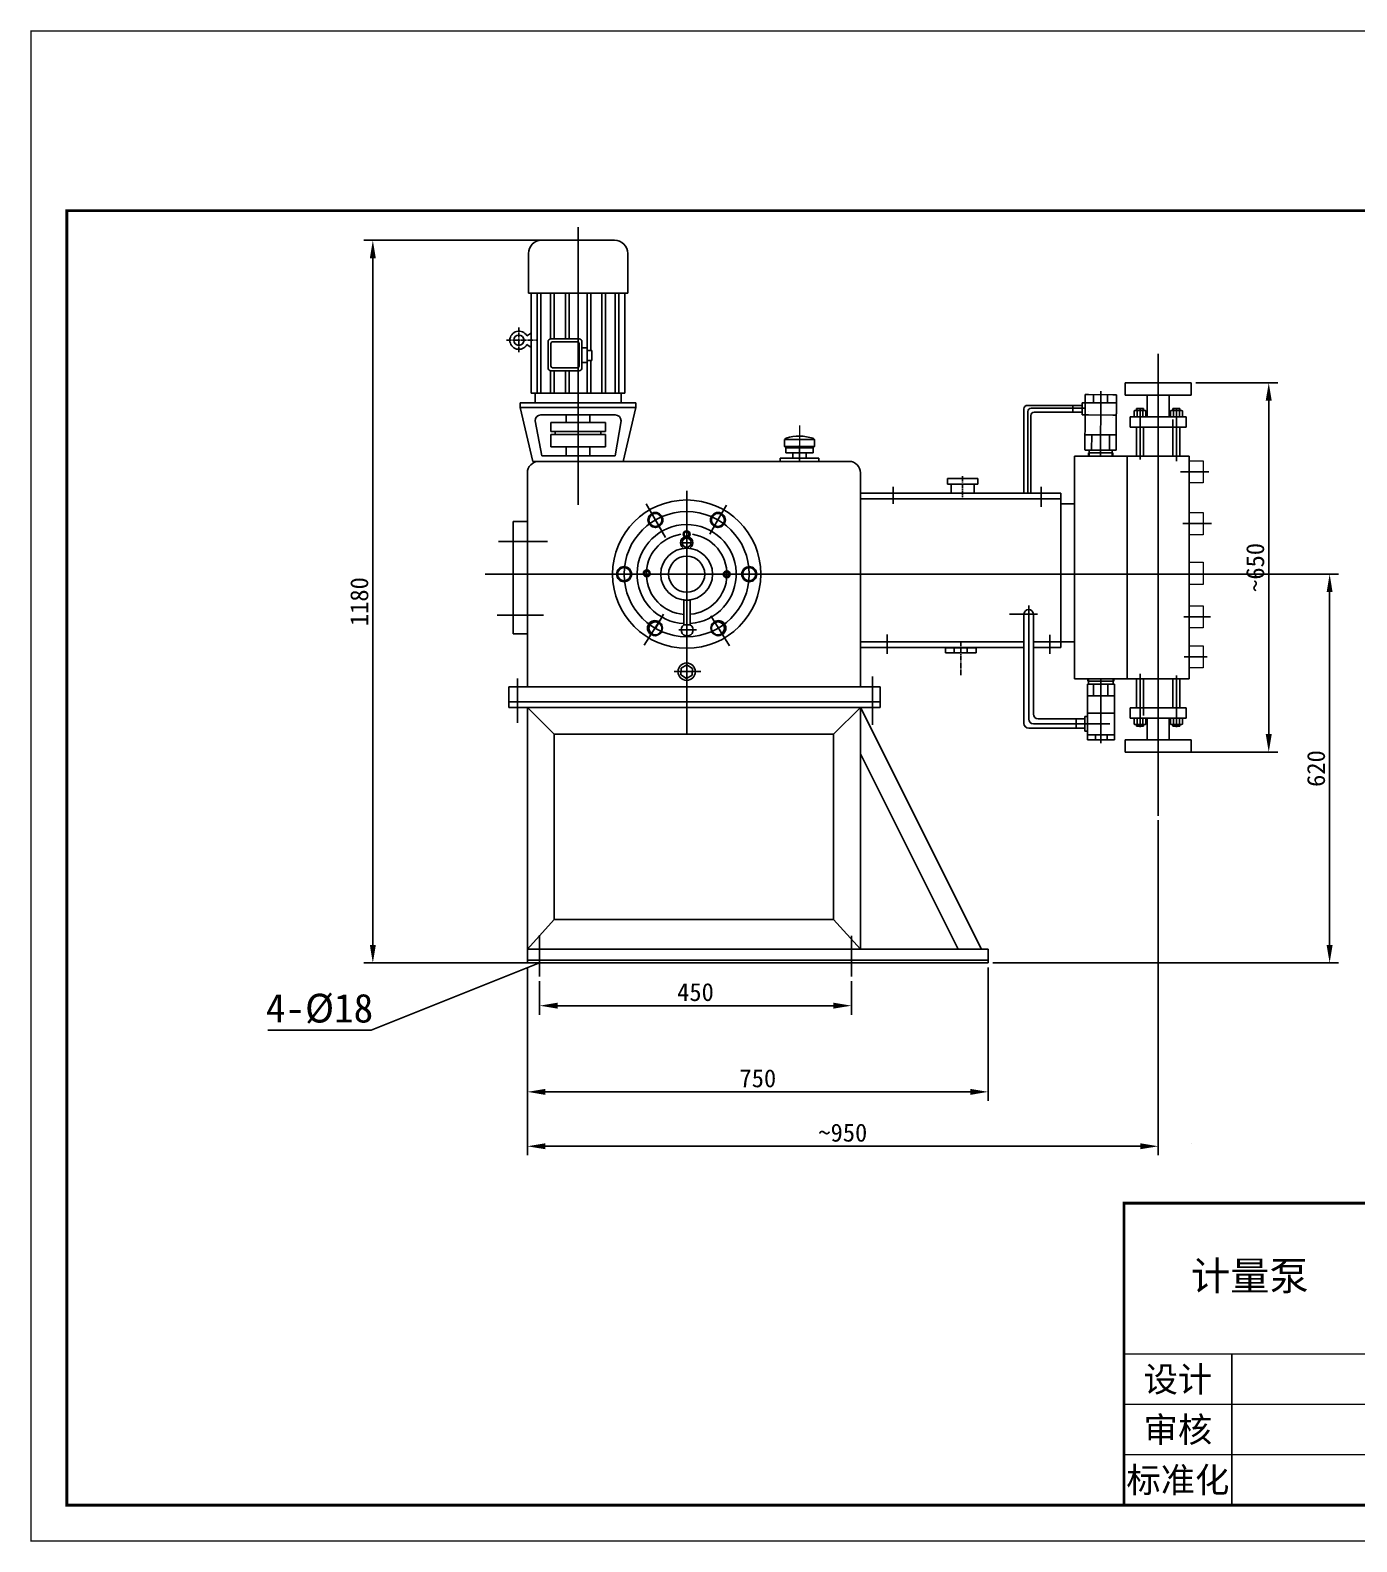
# Model space of a CAD drawing. Header units: millimetres. Extents: x 31 to 328, y 15 to 225.
# Drawn here: x 30.8 to 215.3, y 15.2 to 225.4 of the extents above; entities that cross this region are included whole.
import ezdxf
from ezdxf.enums import TextEntityAlignment as Align

# ---------------------------------------------------------------- set-up
doc = ezdxf.new("R2010")
doc.units = ezdxf.units.MM
doc.header["$PDMODE"] = 35
for name, pattern in [('CENTER', [0.82, 0.7, -0.04, 0.04, -0.04]), ('CENTER2', [28.575, 19.05, -3.175, 3.175, -3.175]), ('PHANTOM2', [31.75, 15.875, -3.175, 3.175, -3.175, 3.175, -3.175])]:
    doc.linetypes.add(name, pattern=pattern)
for name, color, linetype, lineweight in [('02-中心线', 1, 'CENTER2', 15), ('04-标注', 3, 'Continuous', 20), ('07-双点划线', 6, 'PHANTOM2', 15)]:
    doc.layers.add(name, color=color, linetype=linetype, lineweight=lineweight)
doc.layers.add('2', color=4, linetype='Continuous')
doc.layers.add('5', color=1, linetype='CENTER')
doc.styles.add('S', font='SimSun.ttf')
doc.dimstyles.new('ISO-25', dxfattribs={"dimtxt": 2.5, "dimasz": 2.5, "dimexe": 1.25, "dimexo": 0.625, "dimtad": 1, "dimtxsty": 'Standard', "dimcen": 2.5, "dimadec": 0, "dimazin": 0, "dimtfac": 1, "dimtmove": 0, "dimatfit": 3, "dimfxl": 0, "dimarcsym": 0})

# ---------------------------------------------------------------- blocks, each defined once
blk = doc.blocks.new('*D19')
at = {"color": 0, "lineweight": -2}
for p, q in [((101.68, 93.12), (101.68, 88.45)), ((145.03, 93.12), (145.03, 88.45)), ((104.18, 89.7), (142.53, 89.7))]:
    blk.add_line(p, q, dxfattribs=at)
at = {"color": 0}
for points in [[(104.18, 90.12), (104.18, 89.29), (101.68, 89.7)], [(142.53, 90.12), (142.53, 89.29), (145.03, 89.7)]]:
    blk.add_solid(points, dxfattribs=at)
at = {"layer": '04-标注', "color": 0, "lineweight": -2}
for p, q in [((226.3, 95.4), (226.3, 81.99)), ((261, 95), (261, 81.99)), ((258.5, 83.24), (228.8, 83.24))]:
    blk.add_line(p, q, dxfattribs=at)
at = {"layer": '04-标注', "color": 0}
for points in [[(228.8, 83.66), (228.8, 82.82), (226.3, 83.24)], [(258.5, 83.66), (258.5, 82.82), (261, 83.24)]]:
    blk.add_solid(points, dxfattribs=at)
at = {"layer": 'Defpoints', "color": 0}
for p in [(226.3, 96.03), (261, 95.63), (101.68, 93.75), (145.03, 93.75), (145.03, 89.7), (226.3, 83.24)]:
    blk.add_point(p, dxfattribs=at)
at = {"color": 0, "insert": (123.35, 91.58), "char_height": 2.5, "attachment_point": 5}
blk.add_mtext('\\A1;450', dxfattribs=at)
at = {"layer": '04-标注', "color": 0, "insert": (243.65, 85.12), "char_height": 2.5, "attachment_point": 5}
blk.add_mtext('\\A1;380', dxfattribs=at)
blk = doc.blocks.new('*D20')
at = {"color": 0, "lineweight": -2}
for p, q in [((199.35, 149.71), (212.79, 149.71)), ((211.54, 147.21), (211.54, 98.14)), ((164.7, 95.64), (212.79, 95.64))]:
    blk.add_line(p, q, dxfattribs=at)
at = {"color": 0}
for points in [[(211.12, 147.21), (211.95, 147.21), (211.54, 149.71)], [(211.12, 98.14), (211.95, 98.14), (211.54, 95.64)]]:
    blk.add_solid(points, dxfattribs=at)
at = {"layer": 'Defpoints', "color": 0}
for p in [(198.72, 149.71), (164.07, 95.64), (211.54, 95.64)]:
    blk.add_point(p, dxfattribs=at)
at = {"color": 0, "insert": (209.66, 122.68), "char_height": 2.5, "attachment_point": 5, "rotation": 90}
blk.add_mtext('\\A1;620', dxfattribs=at)
blk = doc.blocks.new('*D21')
at = {"color": 0, "lineweight": -2}
for p, q in [((192.93, 176.32), (204.32, 176.32)), ((203.07, 173.82), (203.07, 127.47)), ((192.29, 124.97), (204.32, 124.97))]:
    blk.add_line(p, q, dxfattribs=at)
at = {"color": 0}
for points in [[(202.65, 173.82), (203.49, 173.82), (203.07, 176.32)], [(202.65, 127.47), (203.49, 127.47), (203.07, 124.97)]]:
    blk.add_solid(points, dxfattribs=at)
at = {"layer": 'Defpoints', "color": 0}
for p in [(192.3, 176.32), (191.67, 124.97), (203.07, 124.97)]:
    blk.add_point(p, dxfattribs=at)
at = {"color": 0, "insert": (201.2, 150.65), "char_height": 2.5, "attachment_point": 5, "rotation": 90}
blk.add_mtext('\\A1;~650', dxfattribs=at)
blk = doc.blocks.new('*D26')
at = {"color": 0, "lineweight": -2}
for p, q in [((106.4, 196.14), (77.23, 196.14)), ((78.48, 193.64), (78.48, 98.14)), ((106.4, 95.64), (77.23, 95.64))]:
    blk.add_line(p, q, dxfattribs=at)
at = {"color": 0}
for points in [[(78.07, 193.64), (78.9, 193.64), (78.48, 196.14)], [(78.07, 98.14), (78.9, 98.14), (78.48, 95.64)]]:
    blk.add_solid(points, dxfattribs=at)
at = {"layer": 'Defpoints', "color": 0}
for p in [(107.02, 196.14), (78.48, 95.64), (107.02, 95.64)]:
    blk.add_point(p, dxfattribs=at)
at = {"color": 0, "insert": (76.61, 145.89), "char_height": 2.5, "attachment_point": 5, "rotation": 90}
blk.add_mtext('\\A1;1180', dxfattribs=at)
blk = doc.blocks.new('*D27')
at = {"color": 0, "lineweight": -2}
for p, q in [((99.97, 95.01), (99.97, 76.47)), ((164.07, 95.01), (164.07, 76.47)), ((102.47, 77.72), (161.57, 77.72))]:
    blk.add_line(p, q, dxfattribs=at)
at = {"color": 0}
for points in [[(102.47, 78.13), (102.47, 77.3), (99.97, 77.72)], [(161.57, 78.13), (161.57, 77.3), (164.07, 77.72)]]:
    blk.add_solid(points, dxfattribs=at)
at = {"layer": 'Defpoints', "color": 0}
for p in [(99.97, 95.64), (164.07, 95.64), (164.07, 77.72)]:
    blk.add_point(p, dxfattribs=at)
at = {"color": 0, "insert": (132.02, 79.59), "char_height": 2.5, "attachment_point": 5}
blk.add_mtext('\\A1;750', dxfattribs=at)
blk = doc.blocks.new('*D28')
at = {"color": 0, "lineweight": -2}
for p, q in [((187.7, 115.48), (187.7, 68.9)), ((99.97, 85.12), (99.97, 68.9)), ((102.47, 70.15), (185.2, 70.15))]:
    blk.add_line(p, q, dxfattribs=at)
at = {"color": 0}
for points in [[(102.47, 70.57), (102.47, 69.74), (99.97, 70.15)], [(185.2, 70.57), (185.2, 69.74), (187.7, 70.15)]]:
    blk.add_solid(points, dxfattribs=at)
at = {"layer": 'Defpoints', "color": 0}
for p in [(187.7, 116.11), (99.97, 85.74), (187.7, 70.15)]:
    blk.add_point(p, dxfattribs=at)
at = {"color": 0, "insert": (143.84, 72.03), "char_height": 2.5, "attachment_point": 5}
blk.add_mtext('\\A1;~950', dxfattribs=at)

msp = doc.modelspace()

# ---------------------------------------------------------------- linework, layer by layer
at = {"color": 0}
for p, q in [((107.022, 197.979), (107.022, 159.337)), ((187.7, 180.329), (187.7, 116.109)), ((178.719, 174.671), (178.719, 173.542)), ((180.627, 174.666), (180.627, 173.537)), ((183.733, 176.317), (183.098, 176.317)), ((183.098, 176.317), (183.098, 174.611)), ((183.098, 174.611), (192.302, 174.611)), ((183.733, 176.317), (187.7, 176.317)), ((185.087, 176.317), (185.754, 176.317)), ((186.21, 176.317), (185.754, 176.317)), ((186.168, 173.932), (186.168, 174.611)), ((192.302, 176.317), (187.7, 176.317)), ((189.191, 176.317), (189.646, 176.317)), ((189.232, 173.932), (189.232, 174.611)), ((192.302, 174.611), (192.302, 176.317)), ((98.992, 173.542), (98.992, 172.9)), ((100.73, 165.394), (98.992, 172.9)), ((115.052, 172.9), (113.312, 165.394)), ((115.052, 172.9), (115.052, 173.542)), ((169.03, 172.714), (169.03, 160.967)), ((175.813, 173.186), (169.502, 173.186)), ((177.53, 172.806), (170.051, 172.806)), ((177.127, 171.858), (177.131, 173.546)), ((177.529, 172.24), (177.532, 173.372)), ((177.532, 173.545), (181.878, 173.534)), ((181.878, 173.534), (181.878, 172.014)), ((184.345, 171.654), (184.345, 172.432)), ((184.551, 172.487), (185.786, 172.487)), ((184.675, 172.487), (184.675, 172.734)), ((184.675, 172.734), (185.662, 172.734)), ((184.747, 172.487), (184.747, 172.734)), ((184.757, 171.654), (184.757, 172.432)), ((185.169, 171.237), (185.169, 172.849)), ((185.58, 171.654), (185.58, 172.432)), ((185.59, 172.487), (185.59, 172.734)), ((185.662, 172.487), (185.662, 172.734)), ((185.992, 172.432), (185.992, 171.654)), ((186.168, 171.599), (186.168, 173.932)), ((189.232, 171.599), (189.232, 173.932)), ((189.409, 172.432), (189.409, 171.654)), ((190.85, 172.487), (189.614, 172.487)), ((189.739, 172.487), (189.739, 172.734)), ((190.725, 172.734), (189.739, 172.734)), ((189.811, 172.487), (189.811, 172.734)), ((189.82, 171.654), (189.82, 172.432)), ((190.232, 171.237), (190.232, 172.849)), ((190.644, 171.654), (190.644, 172.432)), ((190.653, 172.487), (190.653, 172.734)), ((190.725, 172.487), (190.725, 172.734)), ((191.056, 171.654), (191.056, 172.432)), ((101.042, 171.053), (101.97, 166.155)), ((113.002, 171.053), (112.198, 166.155)), ((169.579, 160.967), (169.579, 172.334)), ((169.974, 171.77), (169.974, 160.967)), ((175.813, 172.242), (170.446, 172.242)), ((177.528, 171.852), (181.874, 171.84)), ((183.797, 170.155), (183.797, 171.599)), ((183.797, 171.599), (187.7, 171.599)), ((185.169, 170.155), (185.169, 171.599)), ((191.603, 171.599), (187.7, 171.599)), ((189.736, 171.237), (189.736, 166.14)), ((190.232, 171.237), (190.232, 165.437)), ((191.603, 170.155), (191.603, 171.599)), ((135.744, 168.441), (135.973, 168.629)), ((135.744, 168.441), (135.744, 167.443)), ((135.744, 168.441), (139.892, 168.441)), ((139.892, 168.441), (139.708, 168.615)), ((139.892, 168.441), (139.892, 167.443)), ((177.52, 169.103), (181.867, 169.092)), ((178.444, 166.958), (178.449, 169.1)), ((180.911, 166.952), (180.911, 169.094)), ((185.709, 170.155), (183.797, 170.155)), ((184.673, 170.155), (184.673, 166.14)), ((185.169, 170.155), (185.169, 165.662)), ((185.665, 170.155), (185.665, 166.14)), ((185.709, 170.155), (187.7, 170.155)), ((189.692, 170.155), (187.7, 170.155)), ((189.692, 170.155), (191.603, 170.155)), ((190.229, 170.155), (190.229, 166.14)), ((190.725, 170.155), (190.725, 166.14)), ((105.388, 166.155), (101.97, 166.155)), ((135.898, 167.289), (135.744, 167.443)), ((135.744, 167.443), (139.892, 167.443)), ((135.898, 167.289), (135.898, 166.598)), ((135.898, 167.289), (139.738, 167.289)), ((135.898, 166.598), (139.738, 166.598)), ((136.896, 165.855), (136.896, 166.598)), ((136.896, 165.855), (136.896, 166.598)), ((137.818, 167.596), (137.818, 165.394)), ((137.818, 166.928), (137.818, 166.062)), ((138.74, 165.855), (138.74, 166.598)), ((139.738, 167.289), (139.892, 167.443)), ((139.738, 167.289), (139.738, 166.598)), ((176.063, 166.14), (176.063, 135.151)), ((183.403, 166.14), (176.063, 166.14)), ((181.379, 166.136), (177.993, 166.145)), ((177.994, 166.582), (181.381, 166.573)), ((178.087, 166.145), (181.379, 166.136)), ((178.088, 166.959), (181.287, 166.951)), ((183.403, 135.151), (183.403, 166.14)), ((183.403, 166.14), (191.997, 166.14)), ((191.997, 166.14), (183.403, 166.14)), ((191.997, 166.14), (191.997, 162.407)), ((191.997, 162.407), (191.997, 166.14)), ((107.022, 165.394), (100.73, 165.394)), ((109.805, 165.394), (101.57, 165.394)), ((110.168, 165.394), (143.423, 165.394)), ((135.128, 165.394), (135.128, 165.855)), ((135.128, 165.855), (140.508, 165.855)), ((135.128, 165.394), (135.128, 165.394)), ((135.128, 165.394), (135.128, 165.394)), ((140.508, 165.394), (140.508, 165.855)), ((143.423, 165.394), (144.703, 165.394)), ((191.997, 135.151), (191.997, 165.767)), ((99.97, 163.794), (99.97, 134.031)), ((146.303, 163.794), (146.303, 134.031)), ((146.303, 163.794), (146.303, 134.031)), ((193.935, 163.947), (190.802, 163.947)), ((193.935, 163.947), (194.73, 163.947)), ((122.125, 159.42), (122.125, 161.311)), ((146.303, 160.967), (174.143, 160.967)), ((146.303, 160.167), (174.143, 160.167)), ((150.842, 161.842), (150.842, 159.492)), ((171.411, 161.842), (171.411, 159.092)), ((174.143, 160.167), (174.143, 160.967)), ((174.143, 160.167), (174.143, 140.378)), ((176.063, 160.167), (176.063, 140.378)), ((119.187, 154.801), (116.484, 159.482)), ((122.125, 159.42), (122.125, 127.443)), ((126.476, 157.249), (127.674, 159.324)), ((174.143, 159.499), (176.063, 159.499)), ((99.97, 157.015), (97.981, 157.015)), ((97.981, 157.015), (97.981, 141.433)), ((117.773, 157.249), (118.909, 155.282)), ((126.476, 157.249), (125.341, 155.282)), ((191.997, 156.734), (191.137, 156.734)), ((191.997, 156.734), (195.113, 156.734)), ((95.963, 154.265), (102.751, 154.265)), ((122.125, 154.089), (121.271, 154.089)), ((121.271, 154.089), (122.978, 154.089)), ((122.125, 149.712), (94.119, 149.712)), ((122.125, 149.712), (211.119, 149.712)), ((129.923, 149.712), (132.067, 149.712)), ((169.686, 144.12), (169.686, 145.352)), ((169.686, 145.352), (169.686, 129.561)), ((97.981, 143.999), (95.779, 143.999)), ((97.981, 143.999), (102.2, 143.999)), ((118.698, 143.777), (116.199, 139.822)), ((118.909, 144.142), (117.773, 142.175)), ((125.479, 143.903), (128.063, 139.764)), ((170.908, 144.163), (167.037, 144.163)), ((169.03, 144.163), (170.908, 144.163)), ((169.03, 144.12), (169.03, 142.33)), ((170.342, 144.163), (170.342, 142.33)), ((174.143, 143.928), (174.143, 139.499)), ((191.997, 143.77), (191.281, 143.77)), ((191.997, 143.77), (194.97, 143.77)), ((97.981, 141.433), (99.97, 141.433)), ((123.479, 141.953), (121.02, 141.953)), ((121.745, 142.657), (122.626, 142.657)), ((122.185, 141.953), (123.479, 141.953)), ((150.014, 138.626), (150.014, 141.329)), ((169.03, 128.948), (169.03, 142.33)), ((170.342, 130.26), (170.342, 142.33)), ((172.629, 138.626), (172.629, 141.263)), ((146.303, 140.299), (169.03, 140.299)), ((146.303, 139.499), (169.03, 139.499)), ((158.122, 139.461), (162.377, 139.461)), ((170.342, 140.299), (176.063, 140.299)), ((170.342, 139.499), (174.143, 139.499)), ((191.997, 138.213), (191.329, 138.213)), ((191.997, 138.213), (194.491, 138.213)), ((98.599, 135.221), (98.599, 129.036)), ((122.125, 136.153), (120.375, 136.153)), ((120.375, 136.153), (124.104, 136.153)), ((147.953, 135.487), (147.953, 128.772)), ((176.063, 135.151), (183.403, 135.151)), ((177.919, 135.151), (181.547, 135.151)), ((178.019, 134.839), (181.547, 134.839)), ((183.403, 135.151), (191.997, 135.151)), ((184.675, 131.136), (184.675, 135.151)), ((185.169, 130.054), (185.169, 135.854)), ((185.171, 131.136), (185.171, 135.151)), ((185.665, 130.054), (185.665, 135.151)), ((189.736, 131.136), (189.736, 135.151)), ((190.232, 131.136), (190.232, 135.63)), ((190.728, 131.136), (190.728, 135.151)), ((98.585, 134.031), (97.388, 134.031)), ((97.388, 134.031), (97.388, 131.977)), ((98.585, 129.923), (98.585, 134.031)), ((98.585, 134.031), (102.85, 134.031)), ((98.585, 134.031), (149.028, 134.031)), ((143.423, 134.031), (149.028, 134.031)), ((149.028, 134.031), (149.028, 131.977)), ((177.868, 134.436), (181.598, 134.436)), ((177.868, 132.808), (181.598, 132.808)), ((178.702, 134.436), (178.702, 132.808)), ((180.704, 134.436), (180.704, 132.808)), ((97.388, 131.977), (97.388, 131.177)), ((97.388, 131.977), (98.585, 131.977)), ((98.599, 131.977), (97.388, 131.977)), ((97.388, 131.177), (98.585, 131.177)), ((102.85, 131.977), (98.585, 131.977)), ((98.585, 131.977), (149.028, 131.977)), ((102.85, 131.177), (98.585, 131.177)), ((99.97, 131.177), (99.97, 105.414)), ((103.706, 127.443), (99.97, 131.177)), ((100.717, 131.977), (149.028, 131.977)), ((100.717, 131.177), (149.028, 131.177)), ((142.567, 127.443), (146.303, 131.177)), ((149.028, 131.177), (143.423, 131.177)), ((146.303, 131.177), (146.303, 105.414)), ((146.303, 131.177), (163.113, 97.56)), ((149.028, 131.977), (149.028, 131.177)), ((177.868, 130.404), (181.598, 130.404)), ((181.598, 130.404), (181.598, 127.38)), ((183.797, 131.136), (183.797, 129.692)), ((185.709, 131.136), (183.797, 131.136)), ((185.709, 131.136), (187.7, 131.136)), ((189.692, 131.136), (187.7, 131.136)), ((189.692, 131.136), (191.603, 131.136)), ((190.232, 131.136), (190.232, 129.692)), ((191.603, 131.136), (191.603, 129.692)), ((176.278, 128.292), (169.686, 128.292)), ((175.567, 128.905), (170.342, 128.905)), ((176.278, 129.604), (170.998, 129.604)), ((180.961, 128.905), (175.567, 128.905)), ((177.487, 128.292), (177.487, 129.602)), ((177.868, 129.916), (177.868, 127.894)), ((183.797, 129.692), (187.7, 129.692)), ((184.345, 129.637), (184.345, 128.859)), ((184.551, 128.804), (185.786, 128.804)), ((184.675, 128.804), (184.675, 128.557)), ((184.675, 128.557), (185.662, 128.557)), ((184.747, 128.804), (184.747, 128.557)), ((184.757, 129.637), (184.757, 128.859)), ((185.169, 130.054), (185.169, 128.442)), ((185.58, 129.637), (185.58, 128.859)), ((185.59, 128.804), (185.59, 128.557)), ((185.662, 128.804), (185.662, 128.557)), ((185.992, 128.859), (185.992, 129.637)), ((186.168, 129.692), (186.168, 127.359)), ((191.603, 129.692), (187.7, 129.692)), ((189.232, 129.692), (189.232, 127.359)), ((189.409, 128.859), (189.409, 129.637)), ((190.85, 128.804), (189.614, 128.804)), ((189.739, 128.804), (189.739, 128.557)), ((190.725, 128.557), (189.739, 128.557)), ((189.811, 128.804), (189.811, 128.557)), ((189.82, 129.637), (189.82, 128.859)), ((190.232, 130.054), (190.232, 128.442)), ((190.644, 129.637), (190.644, 128.859)), ((190.653, 128.804), (190.653, 128.557)), ((190.725, 128.804), (190.725, 128.557)), ((191.056, 129.637), (191.056, 128.859)), ((103.706, 127.443), (103.706, 105.414)), ((106.805, 127.443), (103.706, 127.443)), ((103.706, 127.443), (142.567, 127.443)), ((106.805, 127.443), (139.686, 127.443)), ((142.567, 127.443), (142.567, 105.414)), ((192.302, 126.68), (183.098, 126.68)), ((183.098, 126.68), (183.098, 124.974)), ((186.168, 127.359), (186.168, 126.68)), ((189.232, 127.359), (189.232, 126.68)), ((192.302, 126.68), (192.302, 124.974)), ((146.303, 124.738), (159.893, 97.56)), ((183.098, 124.974), (187.7, 124.974)), ((186.21, 124.974), (185.754, 124.974)), ((191.668, 124.974), (187.7, 124.974)), ((189.191, 124.974), (189.646, 124.974)), ((190.314, 124.974), (189.646, 124.974)), ((191.668, 124.974), (192.302, 124.974)), ((99.97, 107.907), (99.97, 97.56)), ((103.706, 107.907), (103.706, 101.667)), ((142.567, 105.414), (142.567, 101.667)), ((146.303, 105.414), (146.303, 97.56)), ((103.706, 101.667), (99.97, 97.56)), ((106.805, 101.667), (103.706, 101.667)), ((103.706, 101.667), (142.567, 101.667)), ((139.686, 101.667), (106.805, 101.667)), ((142.567, 101.667), (146.303, 97.56)), ((99.97, 100.069), (99.97, 96.04)), ((101.679, 99.512), (101.679, 93.748)), ((145.028, 99.432), (145.028, 93.748)), ((99.97, 97.56), (102.85, 97.56)), ((99.97, 97.56), (99.97, 95.64)), ((102.85, 97.56), (148.654, 97.56)), ((143.423, 97.56), (148.654, 97.56)), ((148.654, 97.56), (164.073, 97.56)), ((164.073, 95.64), (164.073, 97.56)), ((101.679, 95.64), (78.269, 86.279)), ((148.654, 96.04), (99.97, 96.04)), ((148.654, 95.64), (99.97, 95.64)), ((148.654, 96.04), (164.073, 96.04)), ((148.654, 95.64), (164.073, 95.64)), ((78.269, 86.279), (63.871, 86.279))]:
    msp.add_line(p, q, dxfattribs=at)
for p, q in [((177.528, 171.852), (177.535, 174.674)), ((177.535, 174.674), (181.881, 174.663)), ((178.015, 174.673), (177.535, 174.674)), ((179.686, 166.141), (179.708, 174.668)), ((179.708, 174.668), (179.709, 175.181)), ((181.402, 174.664), (181.881, 174.663)), ((181.878, 173.534), (181.881, 174.663)), ((175.813, 173.186), (175.811, 172.246)), ((177.036, 173.183), (175.813, 173.186)), ((177.13, 173.183), (177.036, 173.183)), ((177.131, 173.546), (177.13, 173.183)), ((177.532, 173.545), (177.131, 173.546)), ((178.012, 173.544), (177.532, 173.545)), ((177.034, 172.243), (175.811, 172.246)), ((177.034, 172.243), (175.811, 172.246)), ((177.128, 172.242), (177.034, 172.243)), ((177.128, 172.242), (177.127, 171.858)), ((177.127, 171.858), (177.528, 171.852)), ((177.515, 166.959), (177.528, 171.852)), ((177.528, 171.852), (177.529, 172.24)), ((178.007, 171.85), (177.528, 171.852)), ((178.009, 172.304), (178.009, 172.304)), ((181.393, 171.476), (181.393, 171.476)), ((181.394, 171.842), (181.874, 171.84)), ((181.861, 166.948), (181.875, 172.014)), ((177.52, 166.959), (178.088, 166.959)), ((177.993, 166.145), (177.994, 166.582)), ((178.088, 166.582), (177.994, 166.582)), ((178.088, 166.582), (178.087, 166.145)), ((178.088, 166.959), (178.088, 166.582)), ((181.287, 166.573), (181.285, 166.136)), ((181.287, 166.95), (181.382, 166.949)), ((181.287, 166.573), (181.287, 166.95)), ((181.287, 166.573), (181.381, 166.573)), ((181.379, 166.136), (181.381, 166.573)), ((181.382, 166.949), (181.861, 166.948)), ((177.919, 135.151), (177.919, 134.839)), ((178.019, 134.839), (177.919, 134.839)), ((178.019, 135.151), (178.019, 134.637)), ((178.019, 134.839), (178.019, 134.436)), ((179.733, 135.151), (179.733, 126.231)), ((181.447, 135.151), (181.447, 134.738)), ((181.447, 134.637), (181.447, 134.839)), ((181.447, 134.839), (181.447, 134.436)), ((181.547, 134.839), (181.447, 134.839)), ((181.547, 135.151), (181.547, 134.839)), ((178.019, 134.436), (177.868, 134.436)), ((177.868, 134.436), (177.868, 126.674)), ((181.598, 134.436), (181.447, 134.436)), ((181.598, 134.436), (181.598, 129.468)), ((178.372, 130.404), (177.868, 130.404)), ((181.598, 130.404), (181.094, 130.404)), ((176.278, 128.292), (176.278, 129.602)), ((177.487, 129.602), (176.278, 129.602)), ((177.487, 128.292), (176.278, 128.292)), ((177.487, 129.602), (177.487, 129.916)), ((177.487, 129.916), (177.868, 129.916)), ((177.487, 127.894), (177.487, 128.292)), ((181.598, 128.259), (181.598, 126.674)), ((177.868, 127.894), (177.487, 127.894)), ((181.598, 127.38), (177.868, 127.38)), ((181.598, 126.674), (177.868, 126.674)), ((178.98, 127.38), (178.98, 126.674)), ((180.624, 127.38), (180.624, 126.674))]:
    msp.add_line(p, q)
at = {"color": 7, "lineweight": 0}
for p, q in [((181.598, 130.404), (181.094, 130.404)), ((181.598, 129.569), (181.598, 130.404)), ((180.791, 127.38), (181.598, 127.38)), ((181.598, 127.38), (181.598, 128.158))]:
    msp.add_line(p, q, dxfattribs=at)
for points, const_width in [([(30.938, 15.253), (327.938, 15.253), (327.938, 225.253), (30.938, 225.253)], 0.2), ([(35.938, 20.253), (322.938, 20.253), (322.938, 200.253), (35.938, 200.253)], 0.4), ([(182.938, 20.253), (322.938, 20.253), (322.938, 62.253), (182.938, 62.253)], 0.4)]:
    msp.add_lwpolyline(points, close=True, dxfattribs=dict(const_width=const_width))
at = {"color": 0}
msp.add_lwpolyline([(121.745, 142.657), (121.745, 146.11), (122.626, 146.11), (122.626, 142.657)], dxfattribs=at)
at = {"const_width": 0.2}
for points in [[(322.938, 41.253), (182.938, 41.253)], [(197.938, 41.253), (197.938, 20.253)], [(252.938, 34.253), (182.938, 34.253)], [(252.938, 27.253), (182.938, 27.253)]]:
    msp.add_lwpolyline(points, dxfattribs=at)
at = {"color": 0}
for centre, radius in [((122.125, 149.712), 10.313), ((122.125, 149.712), 8.703), ((117.773, 157.249), 1.04), ((126.476, 157.249), 1.04), ((122.116, 155.266), 0.473), ((122.125, 154.089), 0.64), ((122.125, 149.712), 3.602), ((122.125, 149.712), 2.511), ((113.421, 149.712), 1.04), ((116.58, 149.82), 0.473), ((127.702, 149.696), 0.473), ((130.828, 149.71), 1.04), ((117.709, 142.212), 1.04), ((126.536, 142.21), 1.04), ((122.125, 136.153), 1.206)]:
    msp.add_circle(centre, radius, dxfattribs=at)
for centre, radius, start, end in [((169.502, 172.714), 0.472, 90, 180), ((170.051, 172.334), 0.472, 90, 180), ((184.551, 172.075), 0.412, 60, 120), ((185.169, 170.923), 1.564, 74.73852, 105.26148), ((185.786, 172.075), 0.412, 60, 120), ((189.614, 172.075), 0.412, 60, 120), ((190.232, 170.923), 1.564, 74.73852, 105.26148), ((190.85, 172.075), 0.412, 60, 120), ((170.446, 171.77), 0.472, 90, 180), ((184.551, 172.011), 0.412, 240, 300), ((185.169, 173.163), 1.564, 254.73852, 285.26148), ((185.786, 172.011), 0.412, 240, 300), ((189.614, 172.011), 0.412, 240, 300), ((190.232, 173.163), 1.564, 254.73852, 285.26148), ((190.85, 172.011), 0.412, 240, 300), ((137.818, 162.527), 6.374, 72.75256, 106.82772), ((101.57, 163.794), 1.6, 90, 180), ((144.703, 163.794), 1.6, 0, 90), ((122.125, 149.712), 6.893, 274.16678, 266.84684), ((122.125, 149.712), 5.6, 98.12101, 266.11769), ((122.125, 154.089), 0.853, 303.60588, 236.39412), ((122.125, 149.712), 5.6, 275.13134, 81.87899), ((169.686, 144.12), 0.656, 3.7834, 176.2166), ((122.185, 141.953), 0.83, 122.02417, 57.97583), ((169.686, 128.948), 0.656, 180, 270), ((170.342, 129.561), 0.656, 180, 270), ((170.998, 130.26), 0.656, 180, 270), ((184.551, 129.28), 0.412, 60, 120), ((184.551, 129.216), 0.412, 240, 300), ((185.169, 128.128), 1.564, 74.73852, 105.26148), ((185.169, 130.368), 1.564, 254.73852, 285.26148), ((185.786, 129.28), 0.412, 60, 120), ((185.786, 129.216), 0.412, 240, 300), ((189.614, 129.28), 0.412, 60, 120), ((189.614, 129.216), 0.412, 240, 300), ((190.232, 128.128), 1.564, 74.73852, 105.26148), ((190.232, 130.368), 1.564, 254.73852, 285.26148), ((190.85, 129.28), 0.412, 60, 120), ((190.85, 129.216), 0.412, 240, 300)]:
    msp.add_arc(centre, radius, start, end, dxfattribs=at)
at = {"layer": '02-中心线', "color": 0}
msp.add_line((137.818, 170.396), (137.818, 166.598), dxfattribs=at)
at = {"layer": '04-标注', "color": 0}
for p, q in [((192.326, 70.532), (192.326, 70.532)), ((182.938, 62.253), (182.938, 62.253)), ((182.938, 62.253), (182.938, 54.628))]:
    msp.add_line(p, q, dxfattribs=at)
at = {"layer": '07-双点划线', "color": 0}
for points in [[(191.997, 165.486), (193.935, 165.486), (193.935, 162.407), (191.997, 162.407)], [(191.997, 158.274), (193.935, 158.274), (193.935, 155.194), (191.997, 155.194)], [(191.997, 151.36), (193.935, 151.36), (193.935, 148.28), (191.997, 148.28)], [(191.997, 145.309), (193.935, 145.309), (193.935, 142.23), (191.997, 142.23)], [(191.997, 139.753), (193.935, 139.753), (193.935, 136.674), (191.997, 136.674)]]:
    msp.add_lwpolyline(points, close=True, dxfattribs=at)
at = {"layer": '2', "color": 0}
for p, q in [((101.954, 196.144), (107.022, 196.144)), ((112.089, 196.144), (107.022, 196.144)), ((100.117, 188.779), (100.117, 194.307)), ((113.926, 188.779), (113.926, 194.307)), ((100.117, 188.779), (107.022, 188.779)), ((100.519, 174.904), (100.519, 188.779)), ((101.341, 188.779), (101.341, 174.904)), ((101.849, 174.904), (101.849, 188.779)), ((103.196, 188.779), (103.196, 182.435)), ((103.704, 182.438), (103.704, 188.779)), ((105.258, 188.779), (105.258, 182.438)), ((105.766, 182.438), (105.766, 188.779)), ((113.926, 188.779), (107.022, 188.779)), ((108.278, 180.825), (108.278, 188.779)), ((108.786, 188.779), (108.786, 180.825)), ((110.34, 174.904), (110.34, 188.779)), ((110.848, 188.779), (110.848, 174.904)), ((112.194, 174.904), (112.194, 188.779)), ((112.702, 188.779), (112.702, 174.904)), ((113.525, 174.904), (113.525, 188.779)), ((99.902, 182.841), (100.519, 183.243)), ((99.902, 181.631), (100.519, 181.229)), ((102.843, 182.036), (102.843, 178.412)), ((107.162, 182.438), (103.245, 182.438)), ((103.245, 181.796), (103.245, 178.653)), ((106.921, 182.036), (103.486, 182.036)), ((107.162, 178.653), (107.162, 181.796)), ((107.563, 178.412), (107.563, 182.036)), ((107.563, 181.188), (108.266, 181.188)), ((108.266, 181.188), (108.266, 179.163)), ((108.266, 180.825), (108.917, 180.825)), ((108.917, 180.825), (108.917, 179.436)), ((108.266, 179.163), (107.563, 179.163)), ((108.917, 179.436), (108.266, 179.436)), ((108.278, 174.904), (108.278, 179.436)), ((108.786, 179.436), (108.786, 174.904)), ((103.196, 178.013), (103.196, 174.904)), ((103.245, 178.01), (107.162, 178.01)), ((103.486, 178.412), (106.921, 178.412)), ((103.704, 174.904), (103.704, 178.01)), ((105.258, 177.974), (105.258, 174.904)), ((105.766, 174.904), (105.766, 177.974)), ((100.519, 174.904), (113.525, 174.904)), ((101.045, 173.542), (101.045, 174.904)), ((112.999, 173.542), (112.999, 174.904)), ((98.992, 173.542), (115.052, 173.542)), ((98.992, 172.9), (115.052, 172.9)), ((101.846, 171.857), (112.198, 171.857)), ((103.22, 170.802), (110.824, 170.802)), ((103.22, 169.528), (103.22, 170.802)), ((105.388, 170.802), (105.388, 171.857)), ((108.656, 170.802), (108.656, 171.857)), ((110.824, 170.802), (110.824, 169.528)), ((110.824, 169.528), (103.22, 169.528)), ((110.824, 169.119), (103.22, 169.119)), ((103.22, 169.119), (103.22, 167.437)), ((103.851, 169.119), (103.851, 169.528)), ((110.192, 169.119), (110.192, 169.528)), ((110.824, 167.437), (110.824, 169.119)), ((103.22, 167.437), (110.824, 167.437)), ((105.025, 166.155), (112.198, 166.155)), ((105.388, 166.155), (105.388, 167.437)), ((108.656, 166.155), (108.656, 167.437)), ((113.312, 165.394), (106.623, 165.394)), ((162.617, 162.997), (158.387, 162.996)), ((158.387, 162.996), (158.387, 162.222)), ((162.617, 162.223), (158.387, 162.222)), ((158.921, 162.222), (158.921, 160.924)), ((162.083, 162.222), (162.083, 160.924)), ((162.617, 162.997), (162.617, 162.223)), ((116.868, 157.772), (117.773, 158.294)), ((116.868, 157.772), (116.868, 156.727)), ((116.868, 156.727), (116.868, 157.772)), ((118.678, 157.772), (117.773, 158.294)), ((118.678, 157.772), (118.678, 156.727)), ((118.678, 156.727), (118.678, 157.772)), ((125.572, 157.772), (125.571, 156.727)), ((125.571, 156.727), (125.572, 157.772)), ((125.572, 157.772), (126.476, 158.294)), ((127.381, 157.772), (126.476, 158.294)), ((127.381, 157.772), (127.381, 156.727)), ((127.381, 156.727), (127.381, 157.772)), ((116.868, 156.727), (117.773, 156.205)), ((116.868, 156.727), (117.773, 156.205)), ((118.678, 156.727), (117.773, 156.205)), ((118.678, 156.727), (117.773, 156.205)), ((121.8, 155.449), (122.116, 155.632)), ((122.433, 155.449), (122.116, 155.632)), ((125.571, 156.727), (126.476, 156.205)), ((125.571, 156.727), (126.476, 156.205)), ((127.381, 156.727), (126.476, 156.205)), ((127.381, 156.727), (126.476, 156.205)), ((121.8, 155.449), (121.8, 155.084)), ((121.8, 155.084), (121.8, 155.449)), ((121.8, 155.084), (122.116, 154.901)), ((121.8, 155.084), (122.116, 154.901)), ((122.433, 155.083), (122.116, 154.901)), ((122.433, 155.083), (122.116, 154.901)), ((122.433, 155.449), (122.433, 155.083)), ((122.433, 155.083), (122.433, 155.449)), ((112.517, 150.235), (113.422, 150.757)), ((112.517, 150.235), (112.517, 149.19)), ((112.517, 149.19), (112.517, 150.235)), ((114.326, 150.234), (113.422, 150.757)), ((114.326, 150.234), (114.326, 149.19)), ((114.326, 149.19), (114.326, 150.234)), ((116.263, 150.003), (116.58, 150.186)), ((116.263, 150.003), (116.263, 149.637)), ((116.263, 149.637), (116.263, 150.003)), ((116.263, 149.637), (116.58, 149.455)), ((116.263, 149.637), (116.58, 149.455)), ((116.896, 150.003), (116.58, 150.186)), ((116.896, 149.637), (116.58, 149.455)), ((116.896, 149.637), (116.58, 149.455)), ((116.896, 150.003), (116.896, 149.637)), ((116.896, 149.637), (116.896, 150.003)), ((127.385, 149.879), (127.702, 150.062)), ((127.385, 149.879), (127.385, 149.514)), ((127.385, 149.514), (127.385, 149.879)), ((127.385, 149.514), (127.702, 149.331)), ((127.385, 149.514), (127.702, 149.331)), ((128.018, 149.879), (127.702, 150.062)), ((128.018, 149.514), (127.702, 149.331)), ((128.018, 149.514), (127.702, 149.331)), ((128.018, 149.879), (128.018, 149.514)), ((128.018, 149.514), (128.018, 149.879)), ((129.923, 150.233), (130.828, 150.755)), ((129.923, 150.233), (129.923, 149.188)), ((129.923, 149.188), (129.923, 150.233)), ((131.733, 150.233), (130.828, 150.755)), ((131.733, 150.233), (131.733, 149.188)), ((131.733, 149.188), (131.733, 150.233)), ((112.517, 149.19), (113.421, 148.667)), ((112.517, 149.19), (113.421, 148.667)), ((114.326, 149.19), (113.421, 148.667)), ((114.326, 149.19), (113.421, 148.667)), ((129.923, 149.188), (130.828, 148.666)), ((129.923, 149.188), (130.828, 148.666)), ((131.733, 149.188), (130.828, 148.666)), ((131.733, 149.188), (130.828, 148.666)), ((116.868, 142.697), (117.773, 143.22)), ((118.678, 142.697), (117.773, 143.22)), ((125.572, 142.697), (126.476, 143.22)), ((127.381, 142.697), (126.476, 143.22)), ((116.868, 142.697), (116.868, 141.653)), ((116.868, 141.653), (116.868, 142.697)), ((116.868, 141.653), (117.773, 141.13)), ((116.868, 141.653), (117.773, 141.13)), ((118.678, 141.652), (117.773, 141.13)), ((118.678, 141.652), (117.773, 141.13)), ((118.678, 142.697), (118.678, 141.652)), ((118.678, 141.652), (118.678, 142.697)), ((125.572, 142.697), (125.571, 141.653)), ((125.571, 141.653), (125.572, 142.697)), ((125.571, 141.653), (126.476, 141.13)), ((125.571, 141.653), (126.476, 141.13)), ((127.381, 141.652), (126.476, 141.13)), ((127.381, 141.652), (126.476, 141.13)), ((127.381, 142.697), (127.381, 141.652)), ((127.381, 141.652), (127.381, 142.697)), ((158.122, 139.461), (158.122, 138.786)), ((158.122, 138.786), (162.377, 138.786)), ((159.34, 139.461), (159.34, 138.786)), ((161.15, 139.461), (161.15, 138.786)), ((162.377, 138.786), (162.377, 139.461)), ((121.338, 136.654), (121.298, 135.722)), ((121.298, 135.722), (121.338, 136.654)), ((121.338, 136.654), (122.165, 137.084)), ((122.952, 136.583), (122.165, 137.084)), ((121.298, 135.722), (122.084, 135.221)), ((121.298, 135.722), (122.084, 135.221)), ((122.911, 135.651), (122.084, 135.221)), ((122.911, 135.651), (122.084, 135.221)), ((122.952, 136.583), (122.911, 135.651)), ((122.911, 135.651), (122.952, 136.583))]:
    msp.add_line(p, q, dxfattribs=at)
for centre, radius in [((98.795, 182.236), 0.711), ((117.773, 157.249), 0.905), ((126.476, 157.249), 0.905), ((113.421, 149.712), 0.905), ((130.828, 149.71), 0.905), ((117.773, 142.175), 0.905), ((126.476, 142.175), 0.905)]:
    msp.add_circle(centre, radius, dxfattribs=at)
for centre, radius, start, end in [((101.954, 194.307), 1.837, 90, 180), ((112.089, 194.307), 1.837, 0, 90), ((98.795, 182.236), 1.261, 28.65939, 331.34061), ((103.245, 182.036), 0.402, 90, 180), ((103.486, 181.796), 0.241, 90, 180), ((106.921, 181.796), 0.241, 360, 90), ((107.162, 182.036), 0.402, 0, 90), ((103.245, 178.412), 0.402, 180, 270), ((103.486, 178.653), 0.241, 180, 270), ((106.921, 178.653), 0.241, 270, 360), ((107.162, 178.412), 0.402, 270, 0), ((101.846, 171.053), 0.804, 90, 180), ((112.198, 171.053), 0.804, 0, 90)]:
    msp.add_arc(centre, radius, start, end, dxfattribs=at)
at = {"layer": '5', "color": 0}
for p, q in [((98.795, 180.605), (98.795, 184.009)), ((97.083, 182.236), (101.433, 182.236)), ((160.502, 163.34), (160.502, 160.32)), ((160.272, 140.386), (160.272, 135.657))]:
    msp.add_line(p, q, dxfattribs=at)

# ---------------------------------------------------------------- texts
at = {"color": 0, "style": 'S'}
msp.add_text('4-%%C18', height=4, dxfattribs=at).set_placement((71.07, 89.366), align=Align.MIDDLE_CENTER)
at = {"style": 'S'}
for s, p in [('设计', (190.438, 37.753)), ('审核', (190.438, 30.753)), ('标准化', (190.438, 23.753))]:
    msp.add_text(s, height=3.5, dxfattribs=at).set_placement(p, align=Align.MIDDLE_CENTER)
at = {"layer": '04-标注', "color": 0, "style": 'S'}
msp.add_text('计量泵', height=4, dxfattribs=at).set_placement((200.438, 52.125), align=Align.MIDDLE_CENTER)

# ---------------------------------------------------------------- dimensions: what is measured, and where the dimension line sits
at = {"color": 0}
for base, p1, p2, text, picture, middle in [((78.484, 95.64), (107.022, 196.144), (107.022, 95.64), '1180', '*D26', (76.609, 145.892)), ((203.071, 124.974), (192.302, 176.317), (191.668, 124.974), '~650', '*D21', (201.196, 150.646)), ((211.536, 95.64), (198.723, 149.712), (164.073, 95.64), '620', '*D20', (209.661, 122.676))]:
    dim = msp.add_linear_dim(base=base, p1=p1, p2=p2, angle=90, text=text, dimstyle='ISO-25', override={"dimtp": -0.009, "dimtm": 0.034, "dimtfac": 0.5, "dimtolj": 1}, dxfattribs=at)
    dim.commit()
    dim.dimension.update_dxf_attribs({"geometry": picture, "text_midpoint": middle})
for base, p1, p2, text, picture, middle in [((187.7, 70.154), (99.97, 85.741), (187.7, 116.109), '~950', '*D28', (143.835, 72.029)), ((164.073, 77.717), (99.97, 95.64), (164.073, 95.64), '750', '*D27', (132.021, 79.592)), ((145.028, 89.704), (101.679, 93.748), (145.028, 93.748), '450', '*D19', (123.354, 91.579))]:
    dim = msp.add_linear_dim(base=base, p1=p1, p2=p2, text=text, dimstyle='ISO-25', override={"dimtp": -0.009, "dimtm": 0.034, "dimtfac": 0.5, "dimtolj": 1}, dxfattribs=at)
    dim.commit()
    dim.dimension.update_dxf_attribs({"geometry": picture, "text_midpoint": middle})
at = {"layer": '04-标注', "color": 0}
dim = msp.add_linear_dim(base=(226.302, 83.24), p1=(260.997, 95.626), p2=(226.302, 96.026), text='380', dimstyle='ISO-25', override={"dimtp": -0.009, "dimtm": 0.034, "dimtfac": 0.5, "dimtolj": 1}, dxfattribs=at)
dim.commit()
dim.dimension.update_dxf_attribs({"geometry": '*D19', "text_midpoint": (243.65, 85.115)})

doc.saveas('drawing.dxf')
